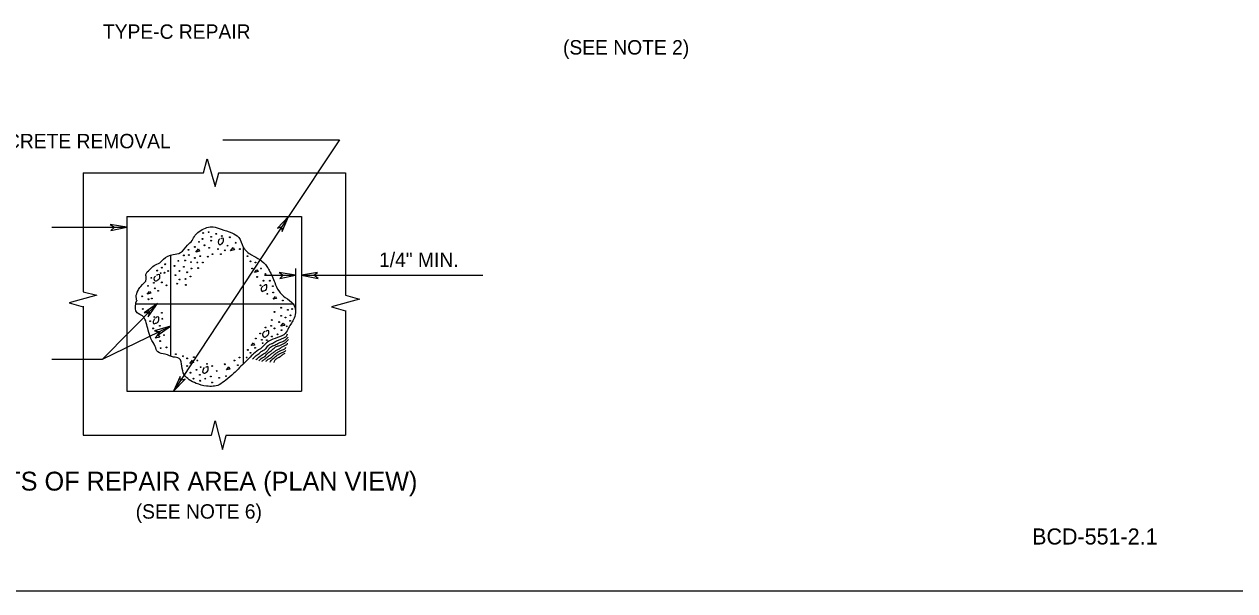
# Model space of a CAD drawing. Extents: x 528.21 to 531.17, y 154.44 to 156.28.
# Drawn here: x 529.45 to 530.31, y 155.105 to 155.508 of the extents above; entities that cross this region are included whole.
import ezdxf

# ---------------------------------------------------------------- set-up
doc = ezdxf.new("R2010")
doc.units = 0
for name, color, linetype in [('Default', 7, 'Continuous'), ('Level 1', 7, 'Continuous'), ('Level 2', 7, 'Continuous'), ('Level 5', 7, 'Continuous')]:
    doc.layers.add(name, color=color, linetype=linetype)

msp = doc.modelspace()

# ---------------------------------------------------------------- linework, layer by layer
at = {"layer": 'Default'}
msp.add_line((528.39829, 155.10526), (531.14829, 155.10526), dxfattribs=at)
at = {"layer": 'Level 1'}
for p, q in [((529.5771, 155.40223), (529.57972, 155.41207)), ((529.57972, 155.41207), (529.5853, 155.39239)), ((529.5853, 155.39239), (529.58793, 155.40223)), ((529.49147, 155.31759), (529.50131, 155.31529)), ((529.50131, 155.31529), (529.48163, 155.30971)), ((529.48163, 155.30971), (529.49147, 155.30709)), ((529.68799, 155.31234), (529.66798, 155.30709)), ((529.67782, 155.31529), (529.68799, 155.31234)), ((529.66798, 155.30709), (529.67782, 155.30413)), ((529.58268, 155.21588), (529.5853, 155.22605)), ((529.5853, 155.22605), (529.59055, 155.20571)), ((529.59055, 155.20571), (529.59318, 155.21555))]:
    msp.add_line(p, q, dxfattribs=at)
for points in [[(529.63747, 155.37106), (529.62959, 155.36286), (529.63255, 155.36385), (529.63287, 155.36056)], [(529.52264, 155.36352), (529.51083, 155.36549), (529.51378, 155.36352), (529.51115, 155.36122)], [(529.64239, 155.3294), (529.63091, 155.33136), (529.63353, 155.3294), (529.63123, 155.3271)], [(529.64665, 155.3294), (529.65846, 155.3271), (529.65551, 155.3294), (529.65814, 155.33136)], [(529.54429, 155.30938), (529.53478, 155.30282), (529.53839, 155.30315), (529.53773, 155.29987)], [(529.55348, 155.29331), (529.54232, 155.29003), (529.54593, 155.28937), (529.54396, 155.28642)], [(529.55577, 155.24705), (529.56398, 155.25558), (529.5607, 155.25459), (529.56037, 155.25755)]]:
    msp.add_lwpolyline(points, close=True, dxfattribs=at)
at = {"layer": 'Level 2'}
for p, q in [((529.59088, 155.42552), (529.67356, 155.42552)), ((529.67356, 155.42552), (529.63747, 155.37106)), ((529.49147, 155.40223), (529.5771, 155.40223)), ((529.49147, 155.40223), (529.49147, 155.31759)), ((529.5876, 155.40223), (529.67782, 155.40223)), ((529.67782, 155.40223), (529.67782, 155.31529)), ((529.52264, 155.37106), (529.52264, 155.24705)), ((529.52264, 155.37106), (529.64665, 155.37106)), ((529.63747, 155.37106), (529.55577, 155.24705)), ((529.64665, 155.37106), (529.64665, 155.24705)), ((529.46916, 155.36352), (529.52264, 155.36352)), ((529.55348, 155.3435), (529.55348, 155.27198)), ((529.60531, 155.34908), (529.60531, 155.26673)), ((529.64239, 155.33432), (529.64239, 155.30446)), ((529.62041, 155.3294), (529.64239, 155.3294)), ((529.64665, 155.3294), (529.77559, 155.3294)), ((529.54429, 155.30938), (529.50525, 155.26969)), ((529.52887, 155.30906), (529.64075, 155.30906)), ((529.49147, 155.30741), (529.49147, 155.21588)), ((529.67782, 155.30446), (529.67782, 155.21588)), ((529.50525, 155.26969), (529.55348, 155.29331)), ((529.46916, 155.26969), (529.50525, 155.26969)), ((529.52264, 155.24705), (529.64665, 155.24705)), ((529.49147, 155.21588), (529.58268, 155.21588)), ((529.59285, 155.21588), (529.67782, 155.21588))]:
    msp.add_line(p, q, dxfattribs=at)
for points in [[(529.57152, 155.3458), (529.57349, 155.3481), (529.57415, 155.34646)], [(529.59613, 155.34678), (529.5981, 155.34908), (529.59908, 155.34744)], [(529.61319, 155.33136), (529.61483, 155.33333), (529.61581, 155.33202)], [(529.53707, 155.31594), (529.53871, 155.31791), (529.5397, 155.3166)], [(529.62664, 155.31234), (529.62828, 155.3143), (529.62894, 155.31299)], [(529.53609, 155.30282), (529.53773, 155.30479), (529.53839, 155.30348)], [(529.63189, 155.29331), (529.63353, 155.29528), (529.63484, 155.29364)], [(529.54298, 155.28478), (529.54462, 155.28707), (529.54593, 155.28543)], [(529.61089, 155.27953), (529.61253, 155.2815), (529.61319, 155.27986)], [(529.56726, 155.26673), (529.56923, 155.26903), (529.56988, 155.26739)], [(529.5935, 155.26214), (529.59514, 155.26444), (529.5958, 155.2628)]]:
    msp.add_lwpolyline(points, close=True, dxfattribs=at)
for centre in [(529.58073, 155.36001), (529.57384, 155.35311), (529.57624, 155.35521), (529.57684, 155.35941), (529.58253, 155.35671), (529.58253, 155.35401), (529.58612, 155.35881), (529.59002, 155.35731), (529.59571, 155.35641), (529.5999, 155.35251), (529.56306, 155.34352), (529.56635, 155.34742), (529.56665, 155.34382), (529.57084, 155.34952), (529.57474, 155.34292), (529.57773, 155.35071), (529.58013, 155.34262), (529.58103, 155.34891), (529.58343, 155.34442), (529.58732, 155.34802), (529.58942, 155.34442), (529.59211, 155.34712), (529.59421, 155.35041), (529.6029, 155.34802), (529.60829, 155.34292), (529.54748, 155.33482), (529.54987, 155.33722), (529.55646, 155.33602), (529.55916, 155.33962), (529.56306, 155.33542), (529.56395, 155.33992), (529.56815, 155.33872), (529.56845, 155.33422), (529.57084, 155.34172), (529.57264, 155.33842), (529.57324, 155.33452), (529.57654, 155.33842), (529.61039, 155.33932), (529.61159, 155.33422), (529.61398, 155.33842), (529.61788, 155.33422), (529.53999, 155.32763), (529.54418, 155.33272), (529.54658, 155.33093), (529.54927, 155.33122), (529.55197, 155.33242), (529.55706, 155.32943), (529.56006, 155.33242), (529.56006, 155.32643), (529.56425, 155.32673), (529.56545, 155.33153), (529.56785, 155.32853), (529.61518, 155.32823), (529.61967, 155.32553), (529.62117, 155.33033), (529.62417, 155.32553), (529.53759, 155.32193), (529.54179, 155.32403), (529.54238, 155.32013), (529.54478, 155.31833), (529.54748, 155.32433), (529.55077, 155.32223), (529.55826, 155.32343), (529.56455, 155.32253), (529.61758, 155.32223), (529.62626, 155.32163), (529.62656, 155.31713), (529.5334, 155.31444), (529.53789, 155.31234), (529.54029, 155.31294), (529.62237, 155.31623), (529.63345, 155.31144), (529.534, 155.30544), (529.54208, 155.29974), (529.54748, 155.30274), (529.62746, 155.30334), (529.63226, 155.30634), (529.63226, 155.30064), (529.63705, 155.30484), (529.63885, 155.30094), (529.64004, 155.30544), (529.53909, 155.29675), (529.54119, 155.29165), (529.54598, 155.29345), (529.54778, 155.29854), (529.62117, 155.29225), (529.62507, 155.29345), (529.62566, 155.29765), (529.62746, 155.29165), (529.63076, 155.29615), (529.63525, 155.29945), (529.63615, 155.29315), (529.63855, 155.29705), (529.54358, 155.28955), (529.54628, 155.28265), (529.54898, 155.28685), (529.61428, 155.28445), (529.61728, 155.28805), (529.61848, 155.28355), (529.62207, 155.28325), (529.62566, 155.28595), (529.62956, 155.28745), (529.63255, 155.29045), (529.54658, 155.27756), (529.55077, 155.27816), (529.60859, 155.27636), (529.61039, 155.27426), (529.61368, 155.27786), (529.61907, 155.28116), (529.55736, 155.27336), (529.56246, 155.27186), (529.56545, 155.27036), (529.57024, 155.27126), (529.57264, 155.26886), (529.57953, 155.26646), (529.59211, 155.26616), (529.599, 155.26886), (529.6014, 155.26557), (529.6026, 155.27096), (529.60769, 155.27096), (529.56545, 155.26497), (529.56785, 155.26017), (529.57204, 155.26227), (529.57444, 155.25867), (529.57504, 155.26407), (529.58223, 155.25747), (529.58313, 155.26497), (529.58642, 155.26137), (529.58822, 155.25657), (529.59301, 155.25777), (529.56994, 155.25597), (529.57474, 155.25447), (529.57833, 155.25597), (529.58313, 155.25327)]:
    msp.add_circle(centre, 0.000298, dxfattribs=at)
for points in [[(529.52953, 155.31201), (529.5292, 155.31398), (529.53051, 155.31857), (529.53248, 155.32152), (529.53642, 155.32677), (529.53609, 155.33005), (529.53871, 155.33333), (529.54199, 155.33629), (529.54593, 155.33825), (529.54856, 155.34088), (529.55545, 155.34416), (529.5607, 155.34547), (529.56562, 155.35072), (529.5689, 155.354), (529.57119, 155.35794), (529.57513, 155.36122), (529.58399, 155.36385), (529.58957, 155.3622), (529.59711, 155.35958), (529.60203, 155.3563), (529.60531, 155.34941), (529.61122, 155.34383), (529.61713, 155.34055), (529.62205, 155.33563), (529.62369, 155.33301), (529.62762, 155.32415), (529.63058, 155.31824), (529.63517, 155.31365), (529.64075, 155.30906), (529.64239, 155.30413), (529.6414, 155.29888), (529.63747, 155.29199), (529.63517, 155.28806), (529.62959, 155.2851), (529.62336, 155.28248), (529.61745, 155.27723), (529.61253, 155.27362), (529.61122, 155.27231), (529.60663, 155.26772), (529.60269, 155.26378), (529.59843, 155.25951), (529.59285, 155.25492), (529.58825, 155.25164), (529.57907, 155.25066), (529.57185, 155.25262), (529.56332, 155.25886), (529.56168, 155.26476), (529.55971, 155.27034), (529.55577, 155.27133), (529.54987, 155.27329), (529.54462, 155.27493), (529.54265, 155.27887), (529.5397, 155.28445), (529.53773, 155.29035), (529.53642, 155.2956), (529.53379, 155.30052), (529.52986, 155.30282), (529.52887, 155.30906), (529.52986, 155.31201)], [(529.58858, 155.35499), (529.5876, 155.354), (529.5876, 155.35203), (529.58825, 155.35138), (529.58924, 155.35138), (529.59022, 155.35203), (529.59121, 155.35367), (529.59121, 155.35499), (529.59121, 155.35564), (529.5899, 155.35564), (529.58924, 155.35531)], [(529.54298, 155.32874), (529.54199, 155.32776), (529.54199, 155.32612), (529.54265, 155.32546), (529.54364, 155.32546), (529.54462, 155.32612), (529.54593, 155.32743), (529.54593, 155.32874), (529.54593, 155.32972), (529.54429, 155.32972), (529.54364, 155.3294)], [(529.61909, 155.32152), (529.61844, 155.32087), (529.61811, 155.3189), (529.61909, 155.31791), (529.61975, 155.31824), (529.62139, 155.3189), (529.62205, 155.32054), (529.62205, 155.32152), (529.62205, 155.32251), (529.62106, 155.32251), (529.61975, 155.32185)], [(529.54232, 155.29856), (529.54167, 155.29757), (529.54134, 155.2956), (529.54199, 155.29495), (529.54298, 155.29528), (529.54396, 155.2956), (529.54528, 155.29757), (529.54528, 155.29856), (529.54528, 155.29954), (529.54364, 155.29954), (529.54298, 155.29888)], [(529.61188, 155.27001), (529.6145, 155.27231), (529.61713, 155.27428), (529.61909, 155.27592), (529.62139, 155.27723), (529.62336, 155.27986), (529.62566, 155.28084), (529.62631, 155.28117), (529.62894, 155.28281), (529.63156, 155.28379), (529.63353, 155.28478), (529.6355, 155.28576), (529.63681, 155.28773)], [(529.61417, 155.26936), (529.61647, 155.27133), (529.61975, 155.27362), (529.6227, 155.27592), (529.62402, 155.27789), (529.62697, 155.27953), (529.62992, 155.28084), (529.63189, 155.28182), (529.63484, 155.28314), (529.63615, 155.28445), (529.63714, 155.28543)], [(529.61647, 155.2687), (529.61811, 155.27034), (529.62041, 155.27165), (529.6227, 155.27395), (529.62533, 155.27592), (529.62664, 155.27723), (529.62894, 155.27887), (529.63123, 155.27953), (529.6332, 155.28051), (529.63484, 155.2815), (529.63615, 155.28248), (529.63747, 155.28379)], [(529.62073, 155.28937), (529.61942, 155.28839), (529.61909, 155.28642), (529.62041, 155.28543), (529.62139, 155.28576), (529.62238, 155.28642), (529.62336, 155.28806), (529.62336, 155.28937), (529.62336, 155.29003), (529.62205, 155.29003), (529.62139, 155.28937)], [(529.61844, 155.26837), (529.62041, 155.26969), (529.62205, 155.271), (529.62434, 155.27297), (529.62631, 155.27428), (529.6273, 155.27493), (529.62894, 155.27625), (529.63091, 155.27723), (529.63287, 155.27854), (529.63484, 155.27953), (529.63648, 155.28051), (529.63681, 155.28117)], [(529.62139, 155.26837), (529.62303, 155.26969), (529.62533, 155.271), (529.6273, 155.27297), (529.62959, 155.27461), (529.63058, 155.27526), (529.63255, 155.27625), (529.63484, 155.27723), (529.6355, 155.27822)], [(529.62434, 155.26772), (529.62598, 155.26969), (529.6273, 155.27067), (529.62828, 155.27165), (529.63058, 155.27329), (529.63255, 155.27428), (529.63451, 155.27526), (529.6355, 155.27592)], [(529.6273, 155.26739), (529.62795, 155.26936), (529.62992, 155.27067), (529.63156, 155.27165), (529.6332, 155.27297), (529.63517, 155.27395)], [(529.57743, 155.26378), (529.57677, 155.26247), (529.57644, 155.26083), (529.57743, 155.25984), (529.57841, 155.26017), (529.57972, 155.26083), (529.58038, 155.26214), (529.58038, 155.26378), (529.58038, 155.26444), (529.5794, 155.26444), (529.57841, 155.26378)]]:
    msp.add_spline(points, degree=3, dxfattribs=at)

# ---------------------------------------------------------------- texts
at = {"layer": 'Level 1'}
msp.add_text('LIMITS OF REPAIR AREA (PLAN VIEW)', height=0.0134035, dxfattribs=at).set_placement((529.40134, 155.17644))
at = {"layer": 'Level 5'}
for s, height, p in [('TYPE-C REPAIR', 0.0102283, (529.50558, 155.49738)), ('(SEE NOTE 2)', 0.0102283, (529.83247, 155.48622)), ('LIMITS OF CONCRETE REMOVAL', 0.0102283, (529.33563, 155.41962)), ('1/4" MIN.', 0.010228, (529.70177, 155.3353)), ('(SEE NOTE 6)', 0.0102283, (529.52887, 155.1565)), ('BCD-551-2.1', 0.0114173, (530.16582, 155.13813))]:
    msp.add_text(s, height=height, dxfattribs=at).set_placement(p)

doc.saveas('drawing.dxf')
